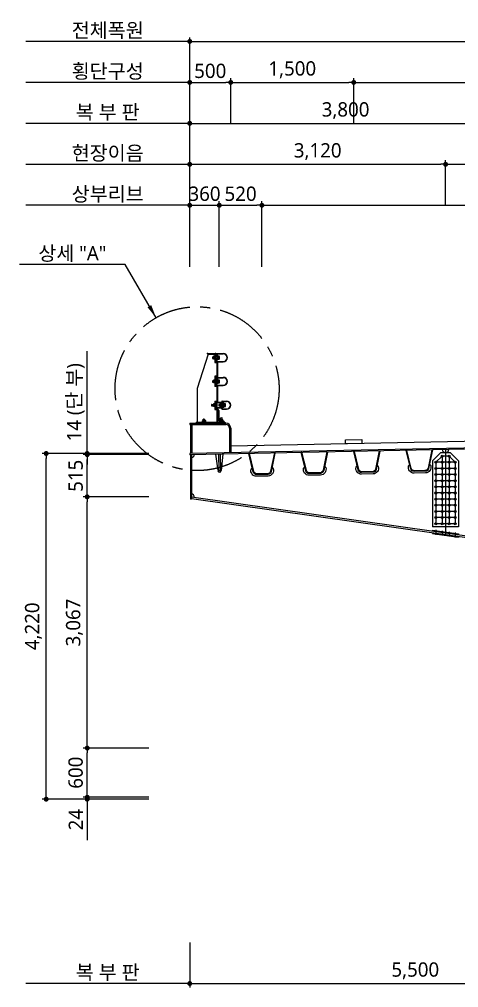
# Model space of a CAD drawing. Header units: metres. Extents: x 185094 to 267743, y 19941 to 53123.
# Drawn here: x 185094 to 190450, y 33693 to 45513 of the extents above; entities that cross this region are included whole.
import ezdxf
from ezdxf.enums import TextEntityAlignment as Align

# ---------------------------------------------------------------- set-up
doc = ezdxf.new("R2010")
doc.units = ezdxf.units.M
doc.header["$LTSCALE"] = 500
doc.linetypes.add('CENTER', pattern=[2, 1.25, -0.25, 0.25, -0.25])
doc.layers.get('Defpoints').update_dxf_attribs({"color": 150})
for name, color, linetype in [('CS-CENT', 1, 'CENTER'), ('CS-DIML', 1, 'Continuous'), ('CS-LIN3', 2, 'Continuous'), ('CS-STEL-MAJR', 3, 'Continuous'), ('CZ-TEX2', 7, 'Continuous'), ('DRAW', 2, 'Continuous'), ('STEEL', 4, 'Continuous')]:
    doc.layers.add(name, color=color, linetype=linetype)
doc.styles.add('CZ-TEXT2', font='malgun_0.ttf')
doc.dimstyles.new('일반도면_100', dxfattribs={"dimscale": 120, "dimtxt": 3.5, "dimasz": 1.2, "dimexe": 1, "dimexo": 0, "dimgap": 1, "dimtad": 1, "dimdec": 0, "dimzin": 0, "dimlunit": 6, "dimtxsty": 'CZ-TEXT2', "dimblk1": 'DOT', "dimblk2": 'DOT', "dimsah": 1, "dimcen": 0.09, "dimclrd": 1, "dimclre": 1, "dimclrt": 7, "dimadec": 0, "dimazin": 0, "dimtfac": 0.072, "dimtdec": 0, "dimtix": 1, "dimtmove": 2, "dimatfit": 2, "dimldrblk": 'DOT', "dimfxl": 0, "dimtolj": 1, "dimtzin": 0, "dimarcsym": 0})

# ---------------------------------------------------------------- blocks, each defined once
blk = doc.blocks.new('_Dot')
at = {"color": 0, "linetype": 'ByBlock', "lineweight": -2}
blk.add_line((-0.5, 0), (-1, 0), dxfattribs=at)
at = {"color": 0, "linetype": 'ByBlock', "const_width": 0.5}
blk.add_lwpolyline([(-0.25, 0, 1), (0.25, 0, 1)], format="xyb", close=True, dxfattribs=at)
blk = doc.blocks.new('*D275')
at = {"layer": 'CS-DIML', "color": 1, "lineweight": -2, "transparency": 16777216}
for p, q in [((187171, 44743), (187171, 45293)), ((215171, 44743), (215171, 45293)), ((187231, 45243), (215111, 45243))]:
    blk.add_line(p, q, dxfattribs=at)
at = {"layer": 'Defpoints', "color": 0, "transparency": 16777216}
for p in [(215171, 45243), (187171, 44743), (215171, 44743)]:
    blk.add_point(p, dxfattribs=at)
at = {"layer": 'CS-DIML', "color": 1, "lineweight": -2, "transparency": 16777216, "xscale": 59.99999999999995, "yscale": 59.99999999999995, "zscale": 59.99999999999995, "rotation": 180}
blk.add_blockref('_Dot', (187171, 45243), dxfattribs=at)
at = {"layer": 'CS-DIML', "color": 1, "lineweight": -2, "transparency": 16777216, "xscale": 59.99999999999995, "yscale": 59.99999999999995, "zscale": 59.99999999999995}
blk.add_blockref('_Dot', (215171, 45243), dxfattribs=at)
at = {"layer": 'CS-DIML', "color": 7, "transparency": 16777216, "insert": (201171, 45398), "char_height": 175, "attachment_point": 5, "style": 'CZ-TEXT2'}
blk.add_mtext('\\A1;28,000', dxfattribs=at)
blk = doc.blocks.new('*D276')
at = {"layer": 'CS-DIML', "color": 1, "lineweight": -2, "transparency": 16777216}
for p, q in [((187171, 42493), (187171, 43293)), ((187531, 42493), (187531, 43293)), ((187111, 43243), (187051, 43243)), ((187171, 43243), (187531, 43243)), ((187591, 43243), (187651, 43243))]:
    blk.add_line(p, q, dxfattribs=at)
at = {"layer": 'Defpoints', "color": 0, "transparency": 16777216}
for p in [(187531, 43243), (187171, 42493), (187531, 42493)]:
    blk.add_point(p, dxfattribs=at)
at = {"layer": 'CS-DIML', "color": 1, "lineweight": -2, "transparency": 16777216, "xscale": 59.99999999999995, "yscale": 59.99999999999995, "zscale": 59.99999999999995}
blk.add_blockref('_Dot', (187171, 43243), dxfattribs=at)
at = {"layer": 'CS-DIML', "color": 1, "lineweight": -2, "transparency": 16777216, "xscale": 59.99999999999995, "yscale": 59.99999999999995, "zscale": 59.99999999999995, "rotation": 180}
blk.add_blockref('_Dot', (187531, 43243), dxfattribs=at)
at = {"layer": 'CS-DIML', "color": 7, "transparency": 16777216, "insert": (187351, 43383), "char_height": 175, "attachment_point": 5, "style": 'CZ-TEXT2'}
blk.add_mtext('\\A1;360', dxfattribs=at)
blk = doc.blocks.new('U-RIB')
at = {"layer": 'DRAW', "color": 3}
for p, q in [((-152, 0), (-160, -2)), ((-152, 0), (-102, -221)), ((102, -221), (152, 0)), ((152, 0), (160, -2)), ((-160, -2), (-109, -227)), ((109, -227), (160, -2)), ((-70, -260), (70, -260)), ((-70, -280), (70, -280)), ((-63, -252), (63, -252))]:
    blk.add_line(p, q, dxfattribs=at)
for centre, radius, start, end in [((-70, -212), 68, 162.5368, 270), ((-116, -198), 20, 100.4697, 161.2317), ((-69, -220), 40, 190.0739, 269.5546), ((-63, -212), 40, 192.8619, 269.5255), ((63, -212), 40, 270.4745, 347.1381), ((70, -212), 68, 270, 17.4632), ((69, -220), 40, 270.4454, 349.9261), ((116, -198), 20, 18.7683, 79.5303)]:
    blk.add_arc(centre, radius, start, end, dxfattribs=at)
blk = doc.blocks.new('RIB-200X20P')
at = {"layer": 'CS-STEL-MAJR'}
for p, q in [((-45, 0), (-20, -202)), ((-10, 0), (-10, -200)), ((10, 0), (10, -200)), ((45, 0), (20, -202)), ((-10, -200), (10, -200))]:
    blk.add_line(p, q, dxfattribs=at)
blk.add_arc((0, -200), 20, 187.0816, 352.9184, dxfattribs=at)
blk = doc.blocks.new('부_방호울타리0.85')
at = {"layer": 'CS-LIN3'}
for p, q in [((145, 842), (10, 422)), ((135, 850), (135, 842)), ((135, 850), (235, 850)), ((135, 842), (227, 842)), ((227, 842), (227, 742)), ((235, 850), (235, 750)), ((235, 843), (235, 818)), ((239, 843), (239, 818)), ((239, 830), (249, 830)), ((242, 850), (330, 850)), ((242, 846), (330, 846)), ((196, 807), (196, 793)), ((198, 809), (267, 809)), ((198, 791), (267, 791)), ((209, 786), (209, 814)), ((224, 817), (212, 817)), ((224, 783), (212, 783)), ((224, 822), (227, 822)), ((224, 783), (224, 817)), ((224, 778), (227, 778)), ((227, 742), (252, 742)), ((235, 782), (235, 757)), ((235, 750), (260, 750)), ((239, 818), (249, 818)), ((239, 782), (249, 782)), ((239, 782), (239, 757)), ((239, 770), (249, 770)), ((242, 815), (250, 815)), ((242, 811), (250, 811)), ((242, 789), (250, 789)), ((242, 785), (250, 785)), ((242, 754), (330, 754)), ((242, 750), (330, 750)), ((250, 815), (250, 811)), ((250, 789), (250, 785)), ((252, 742), (252, 573)), ((255, 812), (255, 788)), ((260, 750), (260, 565)), ((267, 812), (267, 788)), ((196, 517), (196, 503)), ((198, 519), (267, 519)), ((198, 501), (267, 501)), ((209, 496), (209, 524)), ((224, 527), (212, 527)), ((224, 493), (212, 493)), ((224, 532), (227, 532)), ((224, 493), (224, 527)), ((224, 488), (227, 488)), ((227, 573), (227, 447)), ((252, 573), (227, 573)), ((235, 565), (235, 455)), ((260, 565), (235, 565)), ((235, 553), (235, 528)), ((235, 492), (235, 467)), ((239, 553), (239, 528)), ((239, 540), (249, 540)), ((239, 528), (249, 528)), ((239, 492), (249, 492)), ((239, 492), (239, 467)), ((239, 480), (249, 480)), ((242, 560), (330, 560)), ((242, 556), (330, 556)), ((242, 525), (250, 525)), ((242, 521), (250, 521)), ((242, 499), (250, 499)), ((242, 495), (250, 495)), ((250, 525), (250, 521)), ((250, 499), (250, 495)), ((255, 522), (255, 498)), ((267, 522), (267, 498)), ((10, 422), (10, 14)), ((252, 447), (227, 447)), ((260, 455), (235, 455)), ((242, 464), (330, 464)), ((242, 460), (330, 460)), ((252, 447), (252, 270)), ((260, 455), (260, 262)), ((224, 237), (212, 237)), ((224, 242), (227, 242)), ((224, 203), (224, 237)), ((227, 270), (227, 169)), ((227, 270), (252, 270)), ((235, 262), (235, 177)), ((235, 262), (260, 262)), ((238, 237), (250, 237)), ((238, 203), (238, 237)), ((304, 237), (292, 237)), ((304, 242), (307, 242)), ((304, 203), (304, 237)), ((310, 177), (310, 263)), ((314, 238), (314, 263)), ((314, 250), (324, 250)), ((314, 238), (324, 238)), ((317, 270), (370, 270)), ((317, 266), (370, 266)), ((186, 227), (186, 213)), ((188, 229), (238, 229)), ((188, 211), (238, 211)), ((209, 206), (209, 234)), ((224, 203), (212, 203)), ((224, 198), (227, 198)), ((227, 169), (252, 169)), ((235, 177), (260, 177)), ((238, 208), (238, 232)), ((238, 203), (250, 203)), ((252, 169), (252, 14)), ((253, 206), (253, 234)), ((260, 177), (260, 14)), ((260, 164), (266, 164)), ((274, 156), (274, 28)), ((276, 227), (276, 213)), ((278, 229), (342, 229)), ((278, 211), (342, 211)), ((289, 206), (289, 234)), ((304, 203), (292, 203)), ((304, 198), (307, 198)), ((314, 177), (314, 202)), ((314, 202), (324, 202)), ((314, 190), (324, 190)), ((317, 235), (327, 235)), ((317, 231), (327, 231)), ((317, 209), (327, 209)), ((317, 205), (327, 205)), ((317, 174), (370, 174)), ((317, 170), (370, 170)), ((327, 231), (327, 235)), ((327, 205), (327, 209)), ((330, 208), (330, 232)), ((342, 208), (342, 232)), ((0, 14), (350, 14)), ((0, 14), (0, 0)), ((0, 0), (350, 0)), ((64, 14), (122, 14)), ((70, 17), (120, 17)), ((70, 14), (70, 17)), ((75, 17), (75, 30)), ((78, 33), (112, 33)), ((84, 33), (84, 48)), ((87, 51), (103, 51)), ((106, 33), (106, 48)), ((115, 17), (115, 30)), ((120, 14), (120, 17)), ((274, 28), (332, 28)), ((280, 31), (330, 31)), ((280, 28), (280, 31)), ((285, 31), (285, 44)), ((288, 47), (322, 47)), ((294, 47), (294, 62)), ((297, 65), (313, 65)), ((316, 47), (316, 62)), ((325, 31), (325, 44)), ((330, 28), (330, 31)), ((340, 14), (340, 20)), ((350, 14), (350, 0))]:
    blk.add_line(p, q, dxfattribs=at)
for points in [[(224, 822), (224, 778)], [(224, 532), (224, 488)], [(224, 242), (224, 198)], [(304, 242), (304, 198)]]:
    blk.add_lwpolyline(points, dxfattribs=at)
for points in [[(267, 783), (279, 783, 0.414214), (282, 786), (282, 814, 0.414214), (279, 817), (267, 817)], [(267, 493), (279, 493, 0.414214), (282, 496), (282, 524, 0.414214), (279, 527), (267, 527)], [(235, 189), (235, 251, -0.414214), (241, 257), (304, 257, -0.414214), (310, 251), (310, 189, -0.414214), (304, 182), (241, 182, -0.414214)], [(238, 189), (238, 251, -0.414214), (241, 254), (304, 254, -0.414214), (307, 251), (307, 189, -0.414214), (304, 186), (241, 186, -0.414214)], [(342, 203), (354, 203, 0.414214), (357, 206), (357, 234, 0.414214), (354, 237), (342, 237)]]:
    blk.add_lwpolyline(points, format="xyb", close=True, dxfattribs=at)
for centre, radius, start, end in [((242, 843), 7, 90, 180), ((242, 843), 3, 90, 180), ((249, 812), 18, 0, 90), ((330, 800), 50, 270, 90), ((330, 800), 46, 270, 90), ((198, 807), 2, 90, 180), ((198, 793), 2, 180, 270), ((212, 814), 3, 90, 180), ((212, 786), 3, 180, 270), ((242, 818), 7, 180, 270), ((242, 782), 7, 90, 180), ((242, 757), 7, 180, 270), ((242, 818), 3, 180, 270), ((242, 782), 3, 90, 180), ((242, 757), 3, 180, 270), ((249, 812), 6, 0, 90), ((249, 788), 6, 270, 0), ((249, 788), 18, 270, 0), ((198, 517), 2, 90, 180), ((198, 503), 2, 180, 270), ((212, 524), 3, 90, 180), ((212, 496), 3, 180, 270), ((242, 553), 7, 90, 180), ((242, 528), 7, 180, 270), ((242, 492), 7, 90, 180), ((242, 553), 3, 90, 180), ((242, 528), 3, 180, 270), ((242, 492), 3, 90, 180), ((249, 522), 18, 0, 90), ((249, 522), 6, 0, 90), ((249, 498), 6, 270, 0), ((249, 498), 18, 270, 0), ((330, 510), 50, 270, 90), ((330, 510), 46, 270, 90), ((242, 467), 7, 180, 270), ((242, 467), 3, 180, 270), ((212, 234), 3, 90, 180), ((250, 234), 3, 0, 90), ((292, 234), 3, 90, 180), ((317, 263), 7, 90, 180), ((317, 238), 7, 180, 270), ((317, 263), 3, 90, 180), ((317, 238), 3, 180, 270), ((324, 232), 18, 0, 90), ((324, 232), 6, 0, 90), ((370, 220), 50, 270, 90), ((370, 220), 46, 270, 90), ((188, 227), 2, 90, 180), ((188, 213), 2, 180, 270), ((212, 206), 3, 180, 270), ((250, 206), 3, 270, 0), ((266, 156), 8, 0, 90), ((278, 227), 2, 90, 180), ((278, 213), 2, 180, 270), ((292, 206), 3, 180, 270), ((317, 202), 7, 90, 180), ((317, 177), 7, 180, 270), ((317, 202), 3, 90, 180), ((317, 177), 3, 180, 270), ((324, 208), 6, 270, 0), ((324, 208), 18, 270, 0), ((78, 30), 3, 90, 180), ((87, 48), 3, 90, 180), ((103, 48), 3, 0, 90), ((112, 30), 3, 0, 90), ((288, 44), 3, 90, 180), ((297, 62), 3, 90, 180), ((313, 62), 3, 0, 90), ((322, 44), 3, 0, 90), ((332, 20), 8, 0, 90)]:
    blk.add_arc(centre, radius, start, end, dxfattribs=at)
for p in [(135, 850), (235, 850), (235, 850), (235, 560), (235, 560)]:
    blk.add_point(p, dxfattribs=at)
blk = doc.blocks.new('*D277')
at = {"layer": 'CS-DIML', "color": 1, "lineweight": -2, "transparency": 16777216}
for p, q in [((187171, 44243), (187171, 44793)), ((187231, 44743), (187611, 44743)), ((187671, 44243), (187671, 44793))]:
    blk.add_line(p, q, dxfattribs=at)
at = {"layer": 'Defpoints', "color": 0, "transparency": 16777216}
for p in [(187671, 44743), (187171, 44243), (187671, 44243)]:
    blk.add_point(p, dxfattribs=at)
at = {"layer": 'CS-DIML', "color": 1, "lineweight": -2, "transparency": 16777216, "xscale": 59.99999999999995, "yscale": 59.99999999999995, "zscale": 59.99999999999995, "rotation": 180}
blk.add_blockref('_Dot', (187171, 44743), dxfattribs=at)
at = {"layer": 'CS-DIML', "color": 1, "lineweight": -2, "transparency": 16777216, "xscale": 59.99999999999995, "yscale": 59.99999999999995, "zscale": 59.99999999999995}
blk.add_blockref('_Dot', (187671, 44743), dxfattribs=at)
at = {"layer": 'CS-DIML', "color": 7, "transparency": 16777216, "insert": (187421, 44883), "char_height": 175, "attachment_point": 5, "style": 'CZ-TEXT2'}
blk.add_mtext('\\A1;500', dxfattribs=at)
blk = doc.blocks.new('*D278')
at = {"layer": 'CS-DIML', "color": 1, "lineweight": -2, "transparency": 16777216}
for p, q in [((187671, 44243), (187671, 44793)), ((187731, 44743), (189111, 44743)), ((189171, 44243), (189171, 44793))]:
    blk.add_line(p, q, dxfattribs=at)
at = {"layer": 'Defpoints', "color": 0, "transparency": 16777216}
for p in [(189171, 44743), (187671, 44243), (189171, 44243)]:
    blk.add_point(p, dxfattribs=at)
at = {"layer": 'CS-DIML', "color": 1, "lineweight": -2, "transparency": 16777216, "xscale": 59.99999999999995, "yscale": 59.99999999999995, "zscale": 59.99999999999995, "rotation": 180}
blk.add_blockref('_Dot', (187671, 44743), dxfattribs=at)
at = {"layer": 'CS-DIML', "color": 1, "lineweight": -2, "transparency": 16777216, "xscale": 59.99999999999995, "yscale": 59.99999999999995, "zscale": 59.99999999999995}
blk.add_blockref('_Dot', (189171, 44743), dxfattribs=at)
at = {"layer": 'CS-DIML', "color": 7, "transparency": 16777216, "insert": (188421, 44898), "char_height": 175, "attachment_point": 5, "style": 'CZ-TEXT2'}
blk.add_mtext('\\A1;1,500', dxfattribs=at)
blk = doc.blocks.new('*D279')
at = {"layer": 'CS-DIML', "color": 1, "lineweight": -2, "transparency": 16777216}
for p, q in [((189171, 44243), (189171, 44793)), ((189231, 44743), (198861, 44743)), ((198921, 44243), (198921, 44793))]:
    blk.add_line(p, q, dxfattribs=at)
at = {"layer": 'Defpoints', "color": 0, "transparency": 16777216}
for p in [(198921, 44743), (189171, 44243), (198921, 44243)]:
    blk.add_point(p, dxfattribs=at)
at = {"layer": 'CS-DIML', "color": 1, "lineweight": -2, "transparency": 16777216, "xscale": 59.99999999999995, "yscale": 59.99999999999995, "zscale": 59.99999999999995, "rotation": 180}
blk.add_blockref('_Dot', (189171, 44743), dxfattribs=at)
at = {"layer": 'CS-DIML', "color": 1, "lineweight": -2, "transparency": 16777216, "xscale": 59.99999999999995, "yscale": 59.99999999999995, "zscale": 59.99999999999995}
blk.add_blockref('_Dot', (198921, 44743), dxfattribs=at)
at = {"layer": 'CS-DIML', "color": 7, "transparency": 16777216, "insert": (194046, 44898), "char_height": 175, "attachment_point": 5, "style": 'CZ-TEXT2'}
blk.add_mtext('\\A1;3@3,250=9,750', dxfattribs=at)
blk = doc.blocks.new('*D288')
at = {"layer": 'CS-DIML', "color": 1, "lineweight": -2, "transparency": 16777216}
for p, q in [((187171, 43743), (187171, 44293)), ((187231, 44243), (190911, 44243)), ((190971, 43743), (190971, 44293))]:
    blk.add_line(p, q, dxfattribs=at)
at = {"layer": 'Defpoints', "color": 0, "transparency": 16777216}
for p in [(190971, 44243), (187171, 43743), (190971, 43743)]:
    blk.add_point(p, dxfattribs=at)
at = {"layer": 'CS-DIML', "color": 1, "lineweight": -2, "transparency": 16777216, "xscale": 59.99999999999995, "yscale": 59.99999999999995, "zscale": 59.99999999999995, "rotation": 180}
blk.add_blockref('_Dot', (187171, 44243), dxfattribs=at)
at = {"layer": 'CS-DIML', "color": 1, "lineweight": -2, "transparency": 16777216, "xscale": 59.99999999999995, "yscale": 59.99999999999995, "zscale": 59.99999999999995}
blk.add_blockref('_Dot', (190971, 44243), dxfattribs=at)
at = {"layer": 'CS-DIML', "color": 7, "transparency": 16777216, "insert": (189071, 44398), "char_height": 175, "attachment_point": 5, "style": 'CZ-TEXT2'}
blk.add_mtext('\\A1;3,800', dxfattribs=at)
blk = doc.blocks.new('*D303')
at = {"layer": 'CS-DIML', "color": 1, "lineweight": -2, "transparency": 16777216}
for p, q in [((187171, 34243), (187171, 33693)), ((192671, 34243), (192671, 33693)), ((187231, 33743), (192611, 33743))]:
    blk.add_line(p, q, dxfattribs=at)
at = {"layer": 'Defpoints', "color": 0, "transparency": 16777216}
for p in [(187171, 34243), (192671, 34243), (192671, 33743)]:
    blk.add_point(p, dxfattribs=at)
at = {"layer": 'CS-DIML', "color": 1, "lineweight": -2, "transparency": 16777216, "xscale": 59.99999999999995, "yscale": 59.99999999999995, "zscale": 59.99999999999995, "rotation": 180}
blk.add_blockref('_Dot', (187171, 33743), dxfattribs=at)
at = {"layer": 'CS-DIML', "color": 1, "lineweight": -2, "transparency": 16777216, "xscale": 59.99999999999995, "yscale": 59.99999999999995, "zscale": 59.99999999999995}
blk.add_blockref('_Dot', (192671, 33743), dxfattribs=at)
at = {"layer": 'CS-DIML', "color": 7, "transparency": 16777216, "insert": (189921, 33898), "char_height": 175, "attachment_point": 5, "style": 'CZ-TEXT2'}
blk.add_mtext('\\A1;5,500', dxfattribs=at)
blk = doc.blocks.new('*D310')
at = {"layer": 'CS-DIML', "color": 1, "lineweight": -2, "transparency": 16777216}
for p, q in [((187531, 42493), (187531, 43293)), ((188051, 42493), (188051, 43293)), ((187591, 43243), (187991, 43243))]:
    blk.add_line(p, q, dxfattribs=at)
at = {"layer": 'Defpoints', "color": 0, "transparency": 16777216}
for p in [(188051, 43243), (187531, 42493), (188051, 42493)]:
    blk.add_point(p, dxfattribs=at)
at = {"layer": 'CS-DIML', "color": 1, "lineweight": -2, "transparency": 16777216, "xscale": 59.99999999999995, "yscale": 59.99999999999995, "zscale": 59.99999999999995, "rotation": 180}
blk.add_blockref('_Dot', (187531, 43243), dxfattribs=at)
at = {"layer": 'CS-DIML', "color": 1, "lineweight": -2, "transparency": 16777216, "xscale": 59.99999999999995, "yscale": 59.99999999999995, "zscale": 59.99999999999995}
blk.add_blockref('_Dot', (188051, 43243), dxfattribs=at)
at = {"layer": 'CS-DIML', "color": 7, "transparency": 16777216, "insert": (187791, 43383), "char_height": 175, "attachment_point": 5, "style": 'CZ-TEXT2'}
blk.add_mtext('\\A1;520', dxfattribs=at)
blk = doc.blocks.new('*D311')
at = {"layer": 'CS-DIML', "color": 1, "lineweight": -2, "transparency": 16777216}
for p, q in [((188051, 42493), (188051, 43293)), ((214291, 42493), (214291, 43293)), ((188111, 43243), (214231, 43243))]:
    blk.add_line(p, q, dxfattribs=at)
at = {"layer": 'Defpoints', "color": 0, "transparency": 16777216}
for p in [(214291, 43243), (188051, 42493), (214291, 42493)]:
    blk.add_point(p, dxfattribs=at)
at = {"layer": 'CS-DIML', "color": 1, "lineweight": -2, "transparency": 16777216, "xscale": 59.99999999999995, "yscale": 59.99999999999995, "zscale": 59.99999999999995, "rotation": 180}
blk.add_blockref('_Dot', (188051, 43243), dxfattribs=at)
at = {"layer": 'CS-DIML', "color": 1, "lineweight": -2, "transparency": 16777216, "xscale": 59.99999999999995, "yscale": 59.99999999999995, "zscale": 59.99999999999995}
blk.add_blockref('_Dot', (214291, 43243), dxfattribs=at)
at = {"layer": 'CS-DIML', "color": 7, "transparency": 16777216, "insert": (201171, 43398), "char_height": 175, "attachment_point": 5, "style": 'CZ-TEXT2'}
blk.add_mtext('\\A1;41@640=26,240', dxfattribs=at)
blk = doc.blocks.new('*D256')
at = {"layer": 'CS-DIML', "color": 1, "lineweight": -2, "transparency": 16777216}
for p, q in [((185921, 40273), (185921, 40333)), ((186671, 40213), (185871, 40213)), ((186671, 40199), (185871, 40199)), ((185921, 40199), (185921, 40213)), ((185921, 40139), (185921, 40079))]:
    blk.add_line(p, q, dxfattribs=at)
at = {"layer": 'Defpoints', "color": 0, "transparency": 16777216}
for p in [(185921, 40213), (186671, 40213), (186671, 40199)]:
    blk.add_point(p, dxfattribs=at)
at = {"layer": 'CS-DIML', "color": 1, "lineweight": -2, "transparency": 16777216, "xscale": 59.99999999999995, "yscale": 59.99999999999995, "zscale": 59.99999999999995}
for p, rotation in [((185921, 40213), 270), ((185921, 40199), 90)]:
    blk.add_blockref('_Dot', p, dxfattribs=dict(at, rotation=rotation))
at = {"layer": 'CS-DIML', "color": 7, "transparency": 16777216, "insert": (185781, 40838), "char_height": 175, "attachment_point": 5, "rotation": 90, "style": 'CZ-TEXT2'}
blk.add_mtext('\\A1;14 (단 부)', dxfattribs=at)
blk = doc.blocks.new('*D257')
at = {"layer": 'CS-DIML', "color": 1, "lineweight": -2, "transparency": 16777216}
for p, q in [((185921, 40213), (185371, 40213)), ((185421, 36053), (185421, 40153)), ((185921, 35993), (185371, 35993))]:
    blk.add_line(p, q, dxfattribs=at)
at = {"layer": 'Defpoints', "color": 0, "transparency": 16777216}
for p in [(185421, 40213), (185921, 40213), (185921, 35993)]:
    blk.add_point(p, dxfattribs=at)
at = {"layer": 'CS-DIML', "color": 1, "lineweight": -2, "transparency": 16777216, "xscale": 59.99999999999995, "yscale": 59.99999999999995, "zscale": 59.99999999999995}
for p, rotation in [((185421, 40213), 90), ((185421, 35993), 270)]:
    blk.add_blockref('_Dot', p, dxfattribs=dict(at, rotation=rotation))
at = {"layer": 'CS-DIML', "color": 7, "transparency": 16777216, "insert": (185265, 38103), "char_height": 175, "attachment_point": 5, "rotation": 90, "style": 'CZ-TEXT2'}
blk.add_mtext('\\A1;4,220', dxfattribs=at)
blk = doc.blocks.new('*D258')
at = {"layer": 'CS-DIML', "color": 1, "lineweight": -2, "transparency": 16777216}
for p, q in [((185921, 36077), (185921, 36137)), ((186671, 36017), (185871, 36017)), ((186671, 35993), (185871, 35993)), ((185921, 35993), (185921, 36017)), ((185921, 35933), (185921, 35873))]:
    blk.add_line(p, q, dxfattribs=at)
at = {"layer": 'Defpoints', "color": 0, "transparency": 16777216}
for p in [(185921, 36017), (186671, 36017), (186671, 35993)]:
    blk.add_point(p, dxfattribs=at)
at = {"layer": 'CS-DIML', "color": 1, "lineweight": -2, "transparency": 16777216, "xscale": 59.99999999999995, "yscale": 59.99999999999995, "zscale": 59.99999999999995}
for p, rotation in [((185921, 36017), 270), ((185921, 35993), 90)]:
    blk.add_blockref('_Dot', p, dxfattribs=dict(at, rotation=rotation))
at = {"layer": 'CS-DIML', "color": 7, "transparency": 16777216, "insert": (185782, 35743), "char_height": 175, "attachment_point": 5, "rotation": 90, "style": 'CZ-TEXT2'}
blk.add_mtext('\\A1;24', dxfattribs=at)
blk = doc.blocks.new('*D259')
at = {"layer": 'CS-DIML', "color": 1, "lineweight": -2, "transparency": 16777216}
for p, q in [((186671, 36617), (185871, 36617)), ((185921, 36077), (185921, 36557)), ((186671, 36017), (185871, 36017))]:
    blk.add_line(p, q, dxfattribs=at)
at = {"layer": 'Defpoints', "color": 0, "transparency": 16777216}
for p in [(185921, 36617), (186671, 36617), (186671, 36017)]:
    blk.add_point(p, dxfattribs=at)
at = {"layer": 'CS-DIML', "color": 1, "lineweight": -2, "transparency": 16777216, "xscale": 59.99999999999995, "yscale": 59.99999999999995, "zscale": 59.99999999999995}
for p, rotation in [((185921, 36617), 90), ((185921, 36017), 270)]:
    blk.add_blockref('_Dot', p, dxfattribs=dict(at, rotation=rotation))
at = {"layer": 'CS-DIML', "color": 7, "transparency": 16777216, "insert": (185780, 36317), "char_height": 175, "attachment_point": 5, "rotation": 90, "style": 'CZ-TEXT2'}
blk.add_mtext('\\A1;600', dxfattribs=at)
blk = doc.blocks.new('*D260')
at = {"layer": 'CS-DIML', "color": 1, "lineweight": -2, "transparency": 16777216}
for p, q in [((186671, 39684), (185871, 39684)), ((185921, 36677), (185921, 39624)), ((186671, 36617), (185871, 36617))]:
    blk.add_line(p, q, dxfattribs=at)
at = {"layer": 'Defpoints', "color": 0, "transparency": 16777216}
for p in [(185921, 39684), (186671, 39684), (186671, 36617)]:
    blk.add_point(p, dxfattribs=at)
at = {"layer": 'CS-DIML', "color": 1, "lineweight": -2, "transparency": 16777216, "xscale": 59.99999999999995, "yscale": 59.99999999999995, "zscale": 59.99999999999995}
for p, rotation in [((185921, 39684), 90), ((185921, 36617), 270)]:
    blk.add_blockref('_Dot', p, dxfattribs=dict(at, rotation=rotation))
at = {"layer": 'CS-DIML', "color": 7, "transparency": 16777216, "insert": (185765, 38150), "char_height": 175, "attachment_point": 5, "rotation": 90, "style": 'CZ-TEXT2'}
blk.add_mtext('\\A1;3,067', dxfattribs=at)
blk = doc.blocks.new('*D261')
at = {"layer": 'CS-DIML', "color": 1, "lineweight": -2, "transparency": 16777216}
for p, q in [((186671, 40199), (185871, 40199)), ((185921, 39744), (185921, 40139)), ((186671, 39684), (185871, 39684))]:
    blk.add_line(p, q, dxfattribs=at)
at = {"layer": 'Defpoints', "color": 0, "transparency": 16777216}
for p in [(185921, 40199), (186671, 40199), (186671, 39684)]:
    blk.add_point(p, dxfattribs=at)
at = {"layer": 'CS-DIML', "color": 1, "lineweight": -2, "transparency": 16777216, "xscale": 59.99999999999995, "yscale": 59.99999999999995, "zscale": 59.99999999999995}
for p, rotation in [((185921, 40199), 90), ((185921, 39684), 270)]:
    blk.add_blockref('_Dot', p, dxfattribs=dict(at, rotation=rotation))
at = {"layer": 'CS-DIML', "color": 7, "transparency": 16777216, "insert": (185780, 39941), "char_height": 175, "attachment_point": 5, "rotation": 90, "style": 'CZ-TEXT2'}
blk.add_mtext('\\A1;515', dxfattribs=at)
blk = doc.blocks.new('*D274')
at = {"layer": 'CS-DIML', "color": 1, "lineweight": -2, "transparency": 16777216}
for p, q in [((187171, 43243), (187171, 43793)), ((187231, 43743), (190231, 43743)), ((190291, 43243), (190291, 43793))]:
    blk.add_line(p, q, dxfattribs=at)
at = {"layer": 'Defpoints', "color": 0, "transparency": 16777216}
for p in [(190291, 43743), (187171, 43243), (190291, 43243)]:
    blk.add_point(p, dxfattribs=at)
at = {"layer": 'CS-DIML', "color": 1, "lineweight": -2, "transparency": 16777216, "xscale": 59.99999999999995, "yscale": 59.99999999999995, "zscale": 59.99999999999995, "rotation": 180}
blk.add_blockref('_Dot', (187171, 43743), dxfattribs=at)
at = {"layer": 'CS-DIML', "color": 1, "lineweight": -2, "transparency": 16777216, "xscale": 59.99999999999995, "yscale": 59.99999999999995, "zscale": 59.99999999999995}
blk.add_blockref('_Dot', (190291, 43743), dxfattribs=at)
at = {"layer": 'CS-DIML', "color": 7, "transparency": 16777216, "insert": (188731, 43898), "char_height": 175, "attachment_point": 5, "style": 'CZ-TEXT2'}
blk.add_mtext('\\A1;3,120', dxfattribs=at)
blk = doc.blocks.new('*D314')
at = {"layer": 'CS-DIML', "color": 1, "lineweight": -2, "transparency": 16777216}
for p, q in [((190291, 43243), (190291, 43793)), ((190351, 43743), (193431, 43743)), ((193491, 43243), (193491, 43793))]:
    blk.add_line(p, q, dxfattribs=at)
at = {"layer": 'Defpoints', "color": 0, "transparency": 16777216}
for p in [(193491, 43743), (190291, 43243), (193491, 43243)]:
    blk.add_point(p, dxfattribs=at)
at = {"layer": 'CS-DIML', "color": 1, "lineweight": -2, "transparency": 16777216, "xscale": 59.99999999999995, "yscale": 59.99999999999995, "zscale": 59.99999999999995, "rotation": 180}
blk.add_blockref('_Dot', (190291, 43743), dxfattribs=at)
at = {"layer": 'CS-DIML', "color": 1, "lineweight": -2, "transparency": 16777216, "xscale": 59.99999999999995, "yscale": 59.99999999999995, "zscale": 59.99999999999995}
blk.add_blockref('_Dot', (193491, 43743), dxfattribs=at)
at = {"layer": 'CS-DIML', "color": 7, "transparency": 16777216, "insert": (191891, 43898), "char_height": 175, "attachment_point": 5, "style": 'CZ-TEXT2'}
blk.add_mtext('\\A1;3,200', dxfattribs=at)

msp = doc.modelspace()

# ---------------------------------------------------------------- linework, layer by layer
at = {"color": 3}
for p, q in [((187654.5357, 40522.6128), (187654.5357, 40222.2947)), ((187670.5357, 40522.6128), (187670.5357, 40222.6147))]:
    msp.add_line(p, q, dxfattribs=at)
for radius in [60, 44]:
    msp.add_arc((187610.5357, 40522.6147), radius, 0.00000006, 90.00000001, dxfattribs=at)
at = {"layer": 'CS-CENT'}
msp.add_circle((187260.5357, 41004.1147), 1000, dxfattribs=at)
at = {"layer": 'CS-DIML'}
for p, q in [((187170.5357, 45242.6147), (185170.5357, 45242.6147)), ((187170.5357, 44742.6147), (185170.5357, 44742.6147)), ((187170.5357, 44242.6147), (185170.5357, 44242.6147)), ((187170.5357, 43742.6147), (185170.5357, 43742.6147)), ((187170.5357, 43242.6147), (185170.5357, 43242.6147)), ((186385.5357, 42519.6592), (185093.7566, 42519.6592)), ((186760.5357, 41870.1401), (186385.5357, 42519.6592)), ((185920.5357, 40212.6147), (185920.5357, 41462.6147)), ((185920.5357, 35992.6147), (185920.5357, 35492.6147)), ((187170.5357, 33742.6147), (185170.5357, 33742.6147))]:
    msp.add_line(p, q, dxfattribs=at)
msp.add_lwpolyline([(186760.5357, 41870.1401, 0, 52, 0), (186679.2857, 42010.8693, 52, 52, 0)], format="xyseb", dxfattribs=at)
at = {"layer": 'CS-LIN3'}
msp.add_line((199670.5357, 40542.6147), (187670.5357, 40302.6147), dxfattribs=at)
at = {"layer": 'CS-LIN3', "ltscale": 0.05}
for p, q in [((190230.5357, 40221.0147), (190133.0357, 40123.5147)), ((190350.5357, 40221.0147), (190230.5357, 40221.0147)), ((190295.5357, 40226.1147), (190285.5357, 40225.9147)), ((190290.5357, 40275.0147), (190290.5357, 39225.0464)), ((190350.5357, 40221.0147), (190448.0357, 40123.5147)), ((190133.0357, 40123.5147), (190133.0357, 39316.0147)), ((190448.0357, 40123.5147), (190448.0357, 39316.0147)), ((190448.0357, 39316.0147), (190133.0357, 39316.0147)), ((190133.0357, 39276.4416), (190448.0357, 39231.7825)), ((190133.0357, 39276.4416), (190133.0357, 39266.4416)), ((190133.0357, 39247.3285), (190133.0357, 39237.3285)), ((190133.0357, 39237.3285), (190448.0357, 39192.7643)), ((190448.0357, 39231.7825), (190448.0357, 39221.7825)), ((190448.0357, 39202.7643), (190448.0357, 39192.7643))]:
    msp.add_line(p, q, dxfattribs=at)
at = {"layer": 'CS-LIN3', "color": 8}
for p, q in [((190248.0357, 40181.0147), (190173.0357, 40106.0147)), ((190173.0357, 40106.0147), (190173.0357, 39356.0147)), ((190408.0357, 40106.0147), (190173.0357, 40106.0147)), ((190248.0357, 40181.0147), (190248.0357, 39356.0147)), ((190333.0357, 40181.0147), (190248.0357, 40181.0147)), ((190333.0357, 40181.0147), (190333.0357, 39356.0147)), ((190333.0357, 40181.0147), (190408.0357, 40106.0147)), ((190408.0357, 40106.0147), (190408.0357, 39356.0147)), ((190408.0357, 40031.0147), (190173.0357, 40031.0147)), ((190408.0357, 39956.0147), (190173.0357, 39956.0147)), ((190408.0357, 39881.0147), (190173.0357, 39881.0147)), ((190133.0357, 39717.8647), (190133.0357, 39707.8647)), ((190408.0357, 39806.0147), (190173.0357, 39806.0147)), ((190408.0357, 39731.0147), (190173.0357, 39731.0147)), ((190448.0357, 39724.1647), (190448.0357, 39714.1647)), ((190133.0357, 39689.8647), (190133.0357, 39679.8647)), ((190408.0357, 39656.0147), (190173.0357, 39656.0147)), ((190448.0357, 39696.1647), (190448.0357, 39686.1647)), ((190408.0357, 39581.0147), (190173.0357, 39581.0147)), ((190408.0357, 39506.0147), (190173.0357, 39506.0147)), ((190408.0357, 39431.0147), (190173.0357, 39431.0147)), ((190408.0357, 39356.0147), (190173.0357, 39356.0147)), ((190173.0357, 39280.7706), (190173.0357, 39221.6695)), ((190248.0357, 39270.1375), (190248.0357, 39211.059)), ((190333.0357, 39258.0866), (190333.0357, 39199.0337)), ((190408.0357, 39247.4535), (190408.0357, 39188.4232))]:
    msp.add_line(p, q, dxfattribs=at)
at = {"layer": 'CS-LIN3'}
msp.add_lwpolyline([(189070.5357, 40380.6147), (189270.5357, 40384.6147), (189270.5357, 40334.6147), (189070.5357, 40330.6147)], close=True, dxfattribs=at)
at = {"layer": 'CS-LIN3', "color": 8}
for centre in [(190248.0357, 40181.0147), (190333.0357, 40181.0147), (190173.0357, 40106.0147), (190248.0357, 40106.0147), (190333.0357, 40106.0147), (190408.0357, 40106.0147), (190173.0357, 40031.0147), (190173.0357, 39956.0147), (190248.0357, 40031.0147), (190248.0357, 39956.0147), (190333.0357, 40031.0147), (190333.0357, 39956.0147), (190408.0357, 40031.0147), (190408.0357, 39956.0147), (190173.0357, 39881.0147), (190248.0357, 39881.0147), (190333.0357, 39881.0147), (190408.0357, 39881.0147), (190173.0357, 39806.0147), (190173.0357, 39731.0147), (190248.0357, 39806.0147), (190248.0357, 39731.0147), (190333.0357, 39806.0147), (190333.0357, 39731.0147), (190408.0357, 39806.0147), (190408.0357, 39731.0147), (190173.0357, 39656.0147), (190248.0357, 39656.0147), (190333.0357, 39656.0147), (190408.0357, 39656.0147), (190173.0357, 39581.0147), (190173.0357, 39506.0147), (190248.0357, 39581.0147), (190248.0357, 39506.0147), (190333.0357, 39581.0147), (190333.0357, 39506.0147), (190408.0357, 39581.0147), (190408.0357, 39506.0147), (190173.0357, 39431.0147), (190173.0357, 39356.0147), (190248.0357, 39431.0147), (190248.0357, 39356.0147), (190333.0357, 39431.0147), (190333.0357, 39356.0147), (190408.0357, 39431.0147), (190408.0357, 39356.0147)]:
    msp.add_circle(centre, 12.5, dxfattribs=at)
at = {"layer": 'CS-LIN3', "ltscale": 0.05}
for centre, start, end in [((190285.5357, 40260.9147), 181.14576284, 270), ((190295.5357, 40261.1147), 270, 1.14576284)]:
    msp.add_arc(centre, 35, start, end, dxfattribs=at)
at = {"layer": 'CS-STEL-MAJR'}
for p, q in [((187170.5357, 40582.6147), (187170.5357, 40566.6147)), ((187170.5357, 40582.6147), (187610.5357, 40582.6147)), ((187170.5357, 40566.6147), (187610.5357, 40566.6147)), ((187180.5357, 40566.6147), (187180.5357, 40212.8147)), ((187196.5357, 40566.6147), (187196.5357, 40213.1347)), ((201170.5357, 40492.6147), (187170.5357, 40212.6147)), ((201170.5357, 40478.6147), (187170.5357, 40198.6147)), ((187170.5357, 40212.6147), (187170.5357, 40198.6147)), ((187180.5357, 40198.8147), (187180.5357, 39653.6147)), ((187190.5357, 40199.0147), (187190.5357, 39653.6147)), ((187190.5357, 39653.6147), (187180.5357, 39653.6147)), ((187190.5357, 39683.6147), (191422.3376, 39083.6508)), ((187190.5357, 39663.6147), (191430.2609, 39063.8052))]:
    msp.add_line(p, q, dxfattribs=at)
for centre, start, end in [((187190.5357, 40199.0147), 270, 1.14576284), ((187190.5357, 39683.6147), 351.76991589, 90)]:
    msp.add_arc(centre, 35, start, end, dxfattribs=at)

# ---------------------------------------------------------------- block references
msp.add_blockref('부_방호울타리0.85', (187250.5357, 40582.6147))
at = {"layer": 'CS-STEL-MAJR', "rotation": 1.145762052822363}
msp.add_blockref('RIB-200X20P', (187530.5517, 40205.8151), dxfattribs=at)
at = {"layer": 'STEEL', "xscale": -1, "rotation": 1.145762902195324}
for p in [(188050.5357, 40216.2147), (188690.5357, 40229.0147), (189330.5357, 40241.8147), (189970.5357, 40254.6147)]:
    msp.add_blockref('U-RIB', p, dxfattribs=at)

# ---------------------------------------------------------------- texts
at = {"layer": 'CZ-TEX2', "style": 'CZ-TEXT2'}
for s, p in [('전체폭원', (186170.5357, 45292.6147)), ('횡단구성', (186170.5357, 44792.6147)), ('복 부 판', (186170.5357, 44292.6147)), ('현장이음', (186170.5357, 43792.6147)), ('상부리브', (186170.5357, 43292.6147)), ('상세 "A"', (185739.6461, 42569.6592)), ('복 부 판', (186170.5357, 33792.6147))]:
    msp.add_text(s, height=175, dxfattribs=at).set_placement(p, align=Align.CENTER)

# ---------------------------------------------------------------- dimensions: what is measured, and where the dimension line sits
at = {"layer": 'CS-DIML'}
for base, p1, p2, override, picture, middle in [((215170.5357, 45242.6147), (187170.5357, 44742.6147), (215170.5357, 44742.6147), {"dimscale": 50, "dimtxsty": 'CZ-TEXT2'}, '*D275', (201170.5357, 45397.7098)), ((187670.5357, 44742.6147), (187170.5357, 44242.6147), (187670.5357, 44242.6147), {"dimscale": 50, "dimtxsty": 'CZ-TEXT2'}, '*D277', (187420.5357, 44883.0274)), ((189170.5357, 44742.6147), (187670.5357, 44242.6147), (189170.5357, 44242.6147), {"dimscale": 50, "dimtxsty": 'CZ-TEXT2'}, '*D278', (188420.5357, 44898.1854)), ((190970.5357, 44242.6147), (187170.5357, 43742.6147), (190970.5357, 43742.6147), {"dimscale": 50, "dimtxsty": 'CZ-TEXT2'}, '*D288', (189070.5357, 44397.7098)), ((190290.5357, 43742.6147), (187170.5357, 43242.6147), (190290.5357, 43242.6147), {"dimscale": 50, "dimtxsty": 'CZ-TEXT2'}, '*D274', (188730.5357, 43898.1854)), ((193490.5357, 43742.6147), (190290.5357, 43242.6147), (193490.5357, 43242.6147), {"dimscale": 50, "dimtxsty": 'CZ-TEXT2'}, '*D314', (191890.5357, 43897.7098)), ((187530.5357, 43242.6147), (187170.5357, 42492.6147), (187530.5357, 42492.6147), {"dimscale": 50}, '*D276', (187350.5357, 43383.0274)), ((188050.5357, 43242.6147), (187530.5357, 42492.6147), (188050.5357, 42492.6147), {"dimscale": 50}, '*D310', (187790.5357, 43383.0274)), ((192670.5357, 33742.6147), (187170.5357, 34242.6147), (192670.5357, 34242.6147), {"dimscale": 50, "dimtxsty": 'CZ-TEXT2'}, '*D303', (189920.5357, 33897.7098))]:
    dim = msp.add_linear_dim(base=base, p1=p1, p2=p2, dimstyle='일반도면_100', override=override, dxfattribs=at)
    dim.commit()
    dim.dimension.update_dxf_attribs({"geometry": picture, "text_midpoint": middle})
for base, p1, p2, text, override, picture, middle in [((198920.5357, 44742.6147), (189170.5357, 44242.6147), (198920.5357, 44242.6147), '3@3,250=<>', {"dimscale": 50, "dimtxsty": 'CZ-TEXT2'}, '*D279', (194045.5357, 44897.7098)), ((214290.5357, 43242.6147), (188050.5357, 42492.6147), (214290.5357, 42492.6147), '41@640=<>', {"dimscale": 50}, '*D311', (201170.5357, 43398.1854))]:
    dim = msp.add_linear_dim(base=base, p1=p1, p2=p2, text=text, dimstyle='일반도면_100', override=override, dxfattribs=at)
    dim.commit()
    dim.dimension.update_dxf_attribs({"geometry": picture, "text_midpoint": middle})
dim = msp.add_linear_dim(base=(185920.5357, 40212.6147), p1=(186670.5357, 40198.6147), p2=(186670.5357, 40212.6147), angle=90, text='<> (단 부)', dimstyle='일반도면_100', override={"dimscale": 50}, dxfattribs=at)
dim.commit()
dim.dimension.update_dxf_attribs({"geometry": '*D256', "text_midpoint": (185781.1335, 40837.6147), "dimtype": 160})
for base, p1, p2, override, picture, middle in [((185420.5357, 40212.6147), (185920.5357, 35992.6147), (185920.5357, 40212.6147), {"dimscale": 50, "dimtxsty": 'CZ-TEXT2'}, '*D257', (185265.4406, 38102.6147)), ((185920.5357, 40198.6147), (186670.5357, 39683.6147), (186670.5357, 40198.6147), {"dimscale": 50}, '*D261', (185779.6474, 39941.1147)), ((185920.5357, 39683.6147), (186670.5357, 36616.6147), (186670.5357, 39683.6147), {"dimscale": 50}, '*D260', (185765.4406, 38150.1147)), ((185920.5357, 36616.6147), (186670.5357, 36016.6147), (186670.5357, 36616.6147), {"dimscale": 50}, '*D259', (185780.123, 36316.6147))]:
    dim = msp.add_linear_dim(base=base, p1=p1, p2=p2, angle=90, dimstyle='일반도면_100', override=override, dxfattribs=at)
    dim.commit()
    dim.dimension.update_dxf_attribs({"geometry": picture, "text_midpoint": middle})
dim = msp.add_linear_dim(base=(185920.5357, 36016.6147), p1=(186670.5357, 35992.6147), p2=(186670.5357, 36016.6147), angle=90, dimstyle='일반도면_100', override={"dimscale": 50}, dxfattribs=at)
dim.commit()
dim.dimension.update_dxf_attribs({"geometry": '*D258', "text_midpoint": (185781.6091, 35742.6147), "dimtype": 160})

doc.saveas('drawing.dxf')
